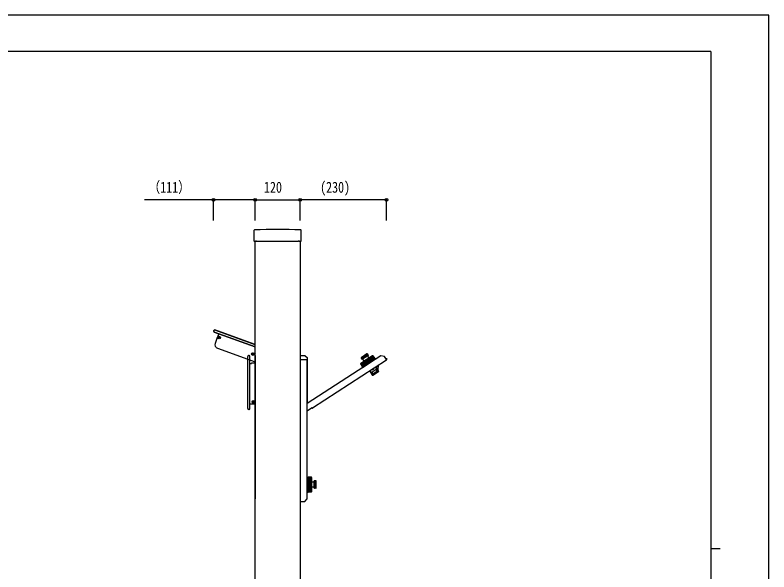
# Model space of a CAD drawing. Units: millimetres, scale not verified. Extents: x -2102 to 2102, y -1485 to 1485.
# Drawn here: x 93 to 2102, y 0 to 1485 of the extents above; entities that cross this region are included whole.
import ezdxf
from ezdxf.enums import TextEntityAlignment as Align

# ---------------------------------------------------------------- set-up
doc = ezdxf.new("R2010")
doc.units = ezdxf.units.MM
doc.header["$LTSCALE"] = 8
for name, color, linetype in [('0-2_YKK_11', 7, 'Continuous'), ('0-4_YKK_A1', 4, 'Continuous'), ('0-5_YKK_D', 6, 'Continuous'), ('0-6_YKK_ZWAK', 7, 'Continuous')]:
    doc.layers.add(name, color=color, linetype=linetype)
doc.styles.add('ＭＳ ゴシック', font='')
doc.styles.get('ＭＳ ゴシック').set_extended_font_data('MS Gothic')

msp = doc.modelspace()

# ---------------------------------------------------------------- linework, layer by layer
at = {"layer": '0-2_YKK_11'}
msp.add_line((1082.989, 570.431), (1082.989, 565.433), dxfattribs=at)
at = {"layer": '0-4_YKK_A1'}
for p, q in [((729.51, 910.556), (729.51, 882.798)), ((855.51, 882.798), (855.51, 910.556)), ((730.308, 882), (733.21, 882)), ((732.51, -512.5), (732.51, 882)), ((734.122, 882.056), (733.21, 882)), ((734.334, 882.061), (736.186, 882.061)), ((737.31, 882), (736.398, 882.056)), ((737.31, 882), (847.71, 882)), ((848.622, 882.056), (847.71, 882)), ((848.834, 882.061), (850.686, 882.061)), ((851.81, 882), (850.898, 882.056)), ((851.81, 882), (854.711, 882)), ((852.51, 882), (852.51, -512.5)), ((622.323, 643.69), (621.981, 642.75)), ((622.572, 643.599), (622.23, 642.66)), ((732.51, 605.964), (625.437, 644.935)), ((732.51, 606.246), (625.527, 645.184)), ((623.475, 639.546), (635.496, 635.171)), ((732.51, 600.142), (623.566, 639.794)), ((635.503, 635.168), (630.809, 622.271)), ((636.073, 624.818), (634.997, 625.231)), ((635.496, 635.171), (732.51, 599.86)), ((636.428, 624.057), (636.053, 622.967)), ((636.389, 624.502), (636.073, 624.818)), ((636.389, 624.502), (636.428, 624.057)), ((637.05, 623.83), (636.637, 622.755)), ((636.745, 625.479), (637.061, 625.795)), ((637.366, 624.147), (637.05, 623.83)), ((637.061, 625.795), (637.474, 626.871)), ((637.366, 624.147), (637.811, 624.185)), ((637.682, 625.569), (638.058, 626.658)), ((637.721, 625.123), (637.682, 625.569)), ((637.721, 625.123), (638.037, 624.807)), ((637.811, 624.185), (638.901, 623.81)), ((638.037, 624.807), (639.113, 624.394)), ((630.809, 622.271), (626.115, 609.373)), ((632.092, 596.556), (732.51, 560.007)), ((726.499, 582.068), (726.912, 583.144)), ((727.121, 581.842), (727.496, 582.931)), ((732.51, 582.996), (732.047, 581.725)), ((712.76, 435.6), (712.76, 574.6)), ((716.26, 577.1), (715.26, 577.1)), ((718.76, 435.6), (718.76, 574.6)), ((725.511, 581.091), (724.436, 581.504)), ((725.866, 580.33), (725.491, 579.241)), ((725.828, 580.775), (725.511, 581.091)), ((725.828, 580.775), (725.866, 580.33)), ((726.488, 580.104), (726.075, 579.028)), ((726.183, 581.752), (726.499, 582.068)), ((726.804, 580.42), (726.488, 580.104)), ((726.804, 580.42), (727.25, 580.459)), ((727.16, 581.397), (727.121, 581.842)), ((727.16, 581.397), (727.476, 581.08)), ((727.25, 580.459), (728.339, 580.084)), ((727.476, 581.08), (728.552, 580.668)), ((732.047, 581.725), (732.047, 574.396)), ((732.047, 567.604), (732.047, 567.081)), ((732.51, 576.5), (732.51, 566.5)), ((732.51, 566.5), (732.51, 194.5)), ((732.51, 557.5), (732.51, 563.5)), ((852.51, 577.5), (865.51, 577.5)), ((852.51, 566.5), (870.51, 566.5)), ((865.51, 577.5), (872.51, 570.5)), ((870.51, 566.5), (872.51, 568.5)), ((872.51, 568.5), (872.51, 570.5)), ((872.51, 453.1), (872.51, 568.5)), ((1082.555, 564.802), (885.597, 436.98)), ((1045.416, 576.106), (1014.379, 555.964)), ((1015.279, 570.763), (1017.851, 566.8)), ((1015.412, 569.986), (1017.59, 566.631)), ((1015.696, 571.362), (1018.418, 567.168)), ((1030.806, 581.168), (1015.707, 571.369)), ((1016.329, 571.773), (1019.051, 567.579)), ((1017.395, 572.465), (1020.117, 568.27)), ((1018.418, 567.168), (1017.851, 566.8)), ((1034.219, 576.827), (1018.282, 566.483)), ((1018.365, 573.094), (1021.087, 568.9)), ((1018.581, 545.815), (1052.973, 568.135)), ((1051.318, 568.849), (1018.608, 547.621)), ((1018.652, 544.788), (1053.044, 567.108)), ((1020.117, 568.27), (1019.051, 567.579)), ((1019.801, 574.026), (1022.523, 569.832)), ((1020.99, 574.798), (1023.712, 570.604)), ((1022.523, 569.832), (1021.087, 568.9)), ((1038.064, 571.454), (1021.623, 560.784)), ((1022.624, 575.858), (1025.345, 571.664)), ((1025.345, 571.664), (1023.712, 570.604)), ((1023.889, 576.679), (1026.611, 572.485)), ((1025.292, 563.046), (1030.355, 555.245)), ((1025.522, 577.739), (1028.244, 573.545)), ((1026.039, 563.53), (1031.102, 555.729)), ((1026.611, 572.485), (1028.244, 573.545)), ((1026.678, 563.945), (1031.741, 556.144)), ((1027.439, 564.439), (1032.502, 556.638)), ((1028.088, 564.86), (1033.151, 557.059)), ((1028.148, 579.443), (1030.87, 575.249)), ((1028.858, 565.36), (1033.92, 557.558)), ((1029.118, 580.072), (1031.84, 575.878)), ((1029.512, 565.784), (1034.574, 557.983)), ((1030.184, 580.764), (1032.906, 576.57)), ((1030.284, 566.286), (1035.347, 558.484)), ((1030.817, 581.175), (1033.539, 576.981)), ((1030.938, 566.71), (1036.001, 558.909)), ((1033.872, 559.911), (1031.477, 563.602)), ((1031.534, 581.312), (1034.106, 577.349)), ((1031.708, 567.21), (1036.771, 559.408)), ((1031.84, 575.878), (1032.906, 576.57)), ((1032.189, 580.874), (1034.367, 577.518)), ((1032.357, 567.631), (1037.42, 559.83)), ((1033.118, 568.125), (1038.181, 560.323)), ((1033.539, 576.981), (1034.106, 577.349)), ((1033.757, 568.539), (1038.82, 560.738)), ((1034.503, 569.024), (1039.566, 561.223)), ((1035.128, 569.429), (1040.191, 561.628)), ((1035.854, 569.9), (1040.917, 562.099)), ((1036.459, 570.293), (1041.521, 562.491)), ((1037.159, 570.747), (1042.222, 562.946)), ((1037.74, 571.124), (1042.802, 563.323)), ((1038.409, 571.558), (1043.472, 563.757)), ((1038.961, 571.917), (1044.024, 564.115)), ((1039.594, 572.327), (1044.657, 564.526)), ((1040.113, 572.664), (1045.176, 564.863)), ((1040.705, 573.049), (1045.768, 565.247)), ((1041.188, 573.362), (1046.251, 565.561)), ((1041.734, 573.716), (1046.797, 565.915)), ((1042.176, 574.003), (1047.239, 566.202)), ((1042.307, 560.14), (1047.34, 563.406)), ((1042.307, 560.14), (1047.34, 563.406)), ((1042.673, 574.326), (1047.736, 566.525)), ((1043.072, 574.584), (1048.134, 566.783)), ((1043.515, 574.872), (1048.578, 567.071)), ((1043.867, 575.1), (1048.929, 567.299)), ((1044.253, 575.351), (1049.316, 567.55)), ((1044.555, 575.547), (1049.618, 567.746)), ((1044.882, 575.759), (1049.945, 567.958)), ((1045.132, 575.922), (1050.195, 568.12)), ((1045.397, 576.093), (1050.459, 568.292)), ((1045.606, 576.202), (1050.656, 568.42)), ((1045.851, 576.261), (1050.856, 568.55)), ((1046.052, 576.263), (1050.998, 568.641)), ((1046.272, 576.217), (1051.132, 568.729)), ((1046.441, 576.144), (1051.217, 568.784)), ((1046.615, 576.023), (1051.285, 568.828)), ((1046.738, 575.896), (1051.313, 568.846)), ((1051.318, 568.849), (1046.8, 575.812)), ((1052.554, 567.863), (1052.01, 568.702)), ((1052.973, 568.135), (1053.463, 567.38)), ((1082.85, 566.186), (1077.406, 574.574)), ((719.31, 555.7), (722.31, 555.7)), ((722.81, 556.9), (722.81, 556.2)), ((723.31, 557.4), (732.51, 557.4)), ((1013.927, 555.044), (1018.704, 547.683)), ((1013.929, 555.228), (1018.789, 547.739)), ((1013.967, 554.835), (1018.637, 547.64)), ((1013.977, 555.447), (1018.924, 547.826)), ((1014.032, 554.672), (1018.608, 547.621)), ((1014.033, 554.671), (1018.608, 547.621)), ((1014.061, 555.629), (1019.065, 547.918)), ((1018.603, 547.618), (1014.085, 554.58)), ((1014.215, 555.83), (1019.265, 548.048)), ((1014.399, 555.976), (1019.462, 548.175)), ((1014.664, 556.148), (1019.726, 548.347)), ((1014.914, 556.311), (1019.977, 548.509)), ((1015.241, 556.523), (1020.303, 548.721)), ((1015.543, 556.719), (1020.606, 548.918)), ((1015.929, 556.969), (1020.992, 549.168)), ((1016.281, 557.198), (1021.344, 549.397)), ((1016.724, 557.485), (1021.787, 549.684)), ((1017.123, 557.744), (1022.185, 549.943)), ((1017.619, 558.066), (1022.682, 550.265)), ((1018.062, 558.353), (1023.124, 550.552)), ((1019.001, 546.088), (1018.456, 546.926)), ((1018.581, 545.815), (1019.071, 545.061)), ((1018.608, 558.708), (1023.671, 550.907)), ((1019.091, 559.021), (1024.153, 551.22)), ((1019.683, 559.405), (1024.745, 551.604)), ((1020.202, 559.742), (1025.265, 551.941)), ((1020.835, 560.153), (1025.898, 552.352)), ((1021.387, 560.511), (1026.45, 552.71)), ((1022.056, 560.946), (1027.119, 553.145)), ((1022.637, 561.322), (1027.7, 553.521)), ((1023.337, 561.777), (1028.4, 553.976)), ((1023.942, 562.169), (1029.005, 554.368)), ((1024.668, 562.641), (1029.731, 554.84)), ((1059.641, 549.931), (1058.957, 540.193)), ((1060.462, 540.206), (1061.216, 550.954)), ((1037.922, 535.836), (1039.322, 533.764)), ((1038.479, 536.198), (1046.394, 524.283)), ((1039.322, 533.764), (1038.94, 533.516)), ((1038.94, 533.516), (1045.54, 523.726)), ((1055.655, 540.161), (1043.382, 532.196)), ((1043.382, 532.196), (1046.564, 527.293)), ((1046.807, 524.197), (1045.952, 523.642)), ((1058.837, 535.258), (1046.564, 527.293)), ((1061.221, 533.552), (1046.807, 524.197)), ((1058.837, 535.258), (1055.655, 540.161)), ((1059.736, 539.796), (1057.675, 540.847)), ((1061.037, 535.453), (1061.431, 535.699)), ((1062.077, 534.107), (1061.221, 533.552)), ((1062.168, 534.518), (1061.431, 535.699)), ((718.81, 448.4), (732.51, 448.4)), ((725.86, 453.069), (725.86, 453.73)), ((727.679, 455.55), (728.341, 455.55)), ((728.341, 451.25), (727.679, 451.25)), ((730.16, 453.73), (730.16, 453.069)), ((871.71, 420.8), (871.71, 452.3)), ((871.71, 195.5), (871.71, 447.868)), ((716.26, 433.1), (715.26, 433.1)), ((884.633, 437.547), (872.47, 429.653)), ((884.633, 437.547), (884.214, 437.275)), ((884.633, 437.547), (884.906, 437.127)), ((871.71, 194.5), (871.71, 420.8)), ((871.71, 254), (871.71, 213)), ((872.61, 253.5), (871.71, 253.5)), ((872.61, 253.5), (872.61, 212.5)), ((872.61, 253), (873.61, 253)), ((874.11, 252.5), (882.41, 252.5)), ((882.514, 252.494), (874.11, 252.494)), ((882.515, 252.494), (874.11, 252.494)), ((874.11, 213.5), (874.11, 252.494)), ((882.688, 252.46), (874.11, 252.46)), ((882.884, 252.38), (874.11, 252.38)), ((883.038, 252.278), (874.11, 252.278)), ((883.196, 252.118), (874.11, 252.118)), ((883.303, 251.949), (874.11, 251.949)), ((883.387, 251.711), (874.11, 251.711)), ((883.41, 251.476), (874.11, 251.476)), ((883.41, 251.161), (874.11, 251.161)), ((883.41, 250.862), (874.11, 250.862)), ((883.41, 250.473), (874.11, 250.473)), ((883.41, 250.113), (874.11, 250.113)), ((883.41, 249.652), (874.11, 249.652)), ((883.41, 249.233), (874.11, 249.233)), ((883.41, 248.705), (874.11, 248.705)), ((883.41, 248.23), (874.11, 248.23)), ((883.41, 247.637), (874.11, 247.637)), ((883.41, 247.11), (874.11, 247.11)), ((883.41, 246.459), (874.11, 246.459)), ((883.41, 245.883), (874.11, 245.883)), ((883.41, 245.178), (874.11, 245.178)), ((883.41, 244.559), (874.11, 244.559)), ((883.41, 243.804), (874.11, 243.804)), ((883.41, 243.146), (874.11, 243.146)), ((883.41, 242.348), (874.11, 242.348)), ((883.41, 241.656), (874.11, 241.656)), ((883.41, 214.5), (883.41, 251.5)), ((883.51, 223.2), (883.51, 242.8)), ((890.11, 223.5), (890.11, 242.5)), ((894.61, 243), (890.61, 243)), ((890.61, 242.013), (890.61, 242.689)), ((895.335, 242.689), (890.61, 242.689)), ((895.61, 242.013), (890.61, 242.013)), ((895.61, 241.258), (890.61, 241.258)), ((890.61, 239.987), (890.61, 241.258)), ((895.61, 224), (895.61, 242)), ((871.71, 225.8), (871.71, 219.8)), ((871.71, 225.8), (871.71, 219.8)), ((883.41, 240.821), (874.11, 240.821)), ((883.41, 240.1), (874.11, 240.1)), ((883.41, 239.234), (874.11, 239.234)), ((883.41, 238.49), (874.11, 238.49)), ((883.41, 237.6), (874.11, 237.6)), ((883.41, 236.839), (874.11, 236.839)), ((883.41, 235.931), (874.11, 235.931)), ((883.41, 235.158), (874.11, 235.158)), ((883.41, 234.24), (874.11, 234.24)), ((883.41, 233.46), (874.11, 233.46)), ((883.41, 232.539), (874.11, 232.539)), ((883.41, 231.76), (874.11, 231.76)), ((883.41, 230.842), (874.11, 230.842)), ((883.41, 230.068), (874.11, 230.068)), ((883.41, 229.161), (874.11, 229.161)), ((883.41, 228.399), (874.11, 228.399)), ((883.41, 227.509), (874.11, 227.509)), ((883.41, 226.765), (874.11, 226.765)), ((883.41, 225.899), (874.11, 225.899)), ((883.41, 225.178), (874.11, 225.178)), ((883.41, 224.344), (874.11, 224.344)), ((883.41, 223.651), (874.11, 223.651)), ((883.41, 222.854), (874.11, 222.854)), ((883.41, 222.195), (874.11, 222.195)), ((883.41, 221.441), (874.11, 221.441)), ((876.11, 233), (880.51, 233)), ((895.61, 239.987), (890.61, 239.987)), ((895.61, 238.831), (890.61, 238.831)), ((890.61, 237.119), (890.61, 238.831)), ((895.61, 237.119), (890.61, 237.119)), ((890.61, 233.754), (890.61, 235.701)), ((895.61, 235.701), (890.61, 235.701)), ((895.61, 233.754), (890.61, 233.754)), ((890.61, 232.245), (890.61, 230.298)), ((895.61, 232.245), (890.61, 232.245)), ((895.61, 230.298), (890.61, 230.298)), ((890.61, 228.88), (890.61, 227.168)), ((895.61, 228.88), (890.61, 228.88)), ((895.61, 227.168), (890.61, 227.168)), ((895.61, 226.012), (890.61, 226.012)), ((890.61, 226.012), (890.61, 224.741)), ((895.61, 224.741), (890.61, 224.741)), ((890.61, 223.987), (890.61, 223.311)), ((895.61, 223.987), (890.61, 223.987)), ((895.335, 223.311), (890.61, 223.311)), ((894.61, 223), (890.61, 223)), ((732.51, 211.6), (732.51, 194.5)), ((872.61, 212.5), (871.71, 212.5)), ((872.61, 213), (873.61, 213)), ((883.41, 220.822), (874.11, 220.822)), ((883.41, 220.116), (874.11, 220.116)), ((883.41, 219.541), (874.11, 219.541)), ((883.41, 218.889), (874.11, 218.889)), ((883.41, 218.362), (874.11, 218.362)), ((883.41, 217.77), (874.11, 217.77)), ((883.41, 217.295), (874.11, 217.295)), ((883.41, 216.767), (874.11, 216.767)), ((883.41, 216.347), (874.11, 216.347)), ((883.41, 215.887), (874.11, 215.887)), ((883.41, 215.526), (874.11, 215.526)), ((883.41, 215.137), (874.11, 215.137)), ((883.41, 214.838), (874.11, 214.838)), ((883.41, 214.523), (874.11, 214.523)), ((883.387, 214.289), (874.11, 214.289)), ((883.303, 214.05), (874.11, 214.05)), ((883.196, 213.881), (874.11, 213.881)), ((883.038, 213.721), (874.11, 213.721)), ((882.884, 213.62), (874.11, 213.62)), ((882.688, 213.539), (874.11, 213.539)), ((882.514, 213.505), (874.11, 213.505)), ((874.11, 213.5), (882.41, 213.5)), ((852.51, 187.5), (861.71, 187.5)), ((852.51, 187.5), (864.71, 187.5)), ((864.71, 187.5), (871.71, 194.5))]:
    msp.add_line(p, q, dxfattribs=at)
for points in [[(636.745, 625.479), (636.299, 625.44), (635.21, 625.815)], [(726.183, 581.752), (725.738, 581.713), (724.648, 582.088)], [(1077.406, 574.574), (1067.724, 576.635), (871.71, 449.426)], [(872.51, 453.1), (871.71, 453.1), (871.71, 567.7)], [(1026.712, 578.511), (1029.434, 574.317), (1030.87, 575.249)], [(1053.653, 546.045), (1060.778, 534.806), (1061.311, 533.964)], [(1054.21, 546.406), (1060.357, 536.544), (1061.037, 535.453)]]:
    msp.add_lwpolyline(points, dxfattribs=at)
for centre, radius in [((637.055, 624.813), 3.5), ((637.055, 624.813), 3), ((726.494, 581.086), 3.5), ((726.494, 581.086), 3), ((728.01, 453.4), 3.5)]:
    msp.add_circle(centre, radius, dxfattribs=at)
for centre, radius, start, end in [((731.006, 910.557), 1.496, 91.73613, 180.02696), ((792.51, -1087.5), 2000.5, 88.23692, 91.76308), ((854.013, 910.557), 1.496, 359.97304, 88.26387), ((624.672, 642.835), 2.5, 70, 160), ((624.672, 642.835), 2.235, 70, 160), ((624.33, 641.895), 2.5, 160, 250), ((624.33, 641.895), 2.235, 160, 250), ((637.055, 624.813), 2.1, 151.49109, 168.50891), ((637.055, 624.813), 2.1, 61.49109, 78.50891), ((637.055, 624.813), 2.1, 331.49109, 348.50891), ((635.512, 605.953), 10, 160, 250), ((637.055, 624.813), 2.1, 241.49109, 258.50891), ((726.494, 581.086), 2.1, 61.49109, 78.50891), ((715.26, 574.6), 2.5, 90, 180), ((716.26, 574.6), 2.5, 0, 90), ((726.494, 581.086), 2.1, 151.49109, 168.50891), ((726.494, 581.086), 2.1, 241.49109, 258.50891), ((726.494, 581.086), 2.1, 331.49109, 348.50891), ((742.51, 571), 11, 162.01851, 197.98149), ((733.347, 567.081), 1.3, 180, 229.90462), ((733.51, 576.5), 1, 90, 180), ((1016.251, 570.53), 1, 122.9828, 212.9828), ((1018.009, 566.903), 0.5, 212.9828, 302.9828), ((1015.899, 559.705), 8, 16.94001, 66.25689), ((1031.35, 580.329), 1, 32.9828, 122.9828), ((1041.38, 576.242), 8, 179.70871, 226.16876), ((1033.947, 577.246), 0.5, 302.9828, 32.9828), ((1036.186, 570.831), 0.5, 226.16876, 302.9828), ((1038.173, 571.286), 0.2, 62.9828, 122.9828), ((1045.961, 575.267), 1, 32.9828, 122.9828), ((1051.59, 568.43), 0.5, 32.9828, 122.9828), ((1082.011, 565.641), 1, 302.9828, 32.9828), ((719.31, 556.2), 0.5, 180, 270), ((722.31, 556.2), 0.5, 270, 360), ((723.31, 556.9), 0.5, 90, 180), ((1014.924, 555.125), 1, 122.9828, 212.9828), ((1018.876, 547.199), 0.5, 122.9828, 212.9828), ((1021.732, 560.616), 0.2, 122.9828, 182.9828), ((1022.956, 562.245), 0.5, 302.9828, 19.79685), ((1045.691, 544.455), 4.431, 255.59322, 350.37238), ((1045.788, 523.894), 0.3, 213.9828, 302.9828), ((1046.644, 524.449), 0.3, 213.59725, 302.9828), ((1058.256, 539.989), 0.5, 62.9828, 126.45333), ((1059.963, 540.241), 0.5, 242.9828, 355.9828), ((1061.058, 533.803), 0.3, 302.9828, 32.36088), ((1061.914, 534.359), 0.3, 302.9828, 31.9828), ((725.86, 455.55), 1.819, 270, 0), ((725.86, 451.25), 1.819, 0, 90), ((730.16, 455.55), 1.819, 180, 270), ((730.16, 451.25), 1.819, 90, 180), ((871.71, 453.1), 0.8, 270, 0), ((715.26, 435.6), 2.5, 180, 270), ((716.26, 435.6), 2.5, 270, 0), ((885.325, 437.4), 0.5, 212.9828, 302.9828), ((873.61, 252.5), 0.5, 0, 90), ((882.41, 251.5), 1, 0, 90), ((883.31, 242.8), 0.2, 0, 60), ((885.721, 248.188), 8, 253.95721, 303.27409), ((890.61, 242.5), 0.5, 90, 180), ((894.61, 242), 1, 0, 90), ((883.31, 223.2), 0.2, 300, 0), ((884.01, 240.886), 0.5, 180, 256.81404), ((884.01, 225.114), 0.5, 103.18596, 180), ((885.721, 217.811), 8, 56.72591, 103.18596), ((890.61, 223.5), 0.5, 180, 270), ((894.61, 224), 1, 270, 0), ((873.61, 213.5), 0.5, 270, 0), ((882.41, 214.5), 1, 270, 0)]:
    msp.add_arc(centre, radius, start, end, dxfattribs=at)
for centre, major_axis, ratio, start_param, end_param in [((730.311, 882.801), (-0.568, -0.568), 0.99628, 5.49965061, 7.06672), ((734.334, 882.043), (0.3, 0), 0.061163, 1.57079633, 2.35619449), ((736.186, 882.043), (0.3, 0), 0.061163, 0.78539816, 1.57079633), ((848.834, 882.043), (0.3, 0), 0.061163, 1.57079633, 2.35619449), ((850.686, 882.043), (0.3, 0), 0.061163, 0.78539816, 1.57079633), ((854.708, 882.801), (0.568, -0.568), 0.99628, 5.49965061, 7.06672)]:
    msp.add_ellipse(centre, major_axis=major_axis, ratio=ratio, start_param=start_param, end_param=end_param, dxfattribs=at)
at = {"layer": '0-5_YKK_D'}
for p, q in [((621.83, 937), (621.83, 993.5)), ((732.51, 937), (732.51, 993.5)), ((732.51, 937), (732.51, 993.5)), ((732.51, 992.5), (852.51, 992.5)), ((852.51, 937), (852.51, 993.5)), ((852.51, 937), (852.51, 993.5)), ((1082.989, 992.5), (852.51, 992.5)), ((1082.989, 937), (1082.989, 993.5))]:
    msp.add_line(p, q, dxfattribs=at)
msp.add_lwpolyline([(732.51, 992.5), (621.83, 992.5), (437.497, 992.5)], dxfattribs=at)
for centre in [(621.83, 992.5), (732.51, 992.5), (732.51, 992.5), (852.51, 992.5), (852.51, 992.5), (1082.989, 992.5)]:
    msp.add_circle(centre, 3.75, dxfattribs=at)
at = {"layer": '0-6_YKK_ZWAK'}
for p, q in [((1947.51, 1387.5), (-1952.49, 1387.5)), ((1947.51, 1387.5), (1947.51, -1262.5)), ((1947.51, 62.5), (1972.51, 62.5))]:
    msp.add_line(p, q, dxfattribs=at)
msp.add_lwpolyline([(-2102.5, -1485), (2102.5, -1485), (2102.5, 1485), (-2102.5, 1485)], close=True, dxfattribs=at)

# ---------------------------------------------------------------- texts
at = {"layer": '0-5_YKK_D', "style": 'ＭＳ ゴシック', "width": 0.8}
for s, p in [('（111）', (447.497, 1002.5)), ('120', (756.243, 1002.5)), ('(230)', (905.883, 1002.5))]:
    msp.add_text(s, height=29.33, dxfattribs=at).set_placement(p, align=Align.BOTTOM_LEFT)

doc.saveas('drawing.dxf')
